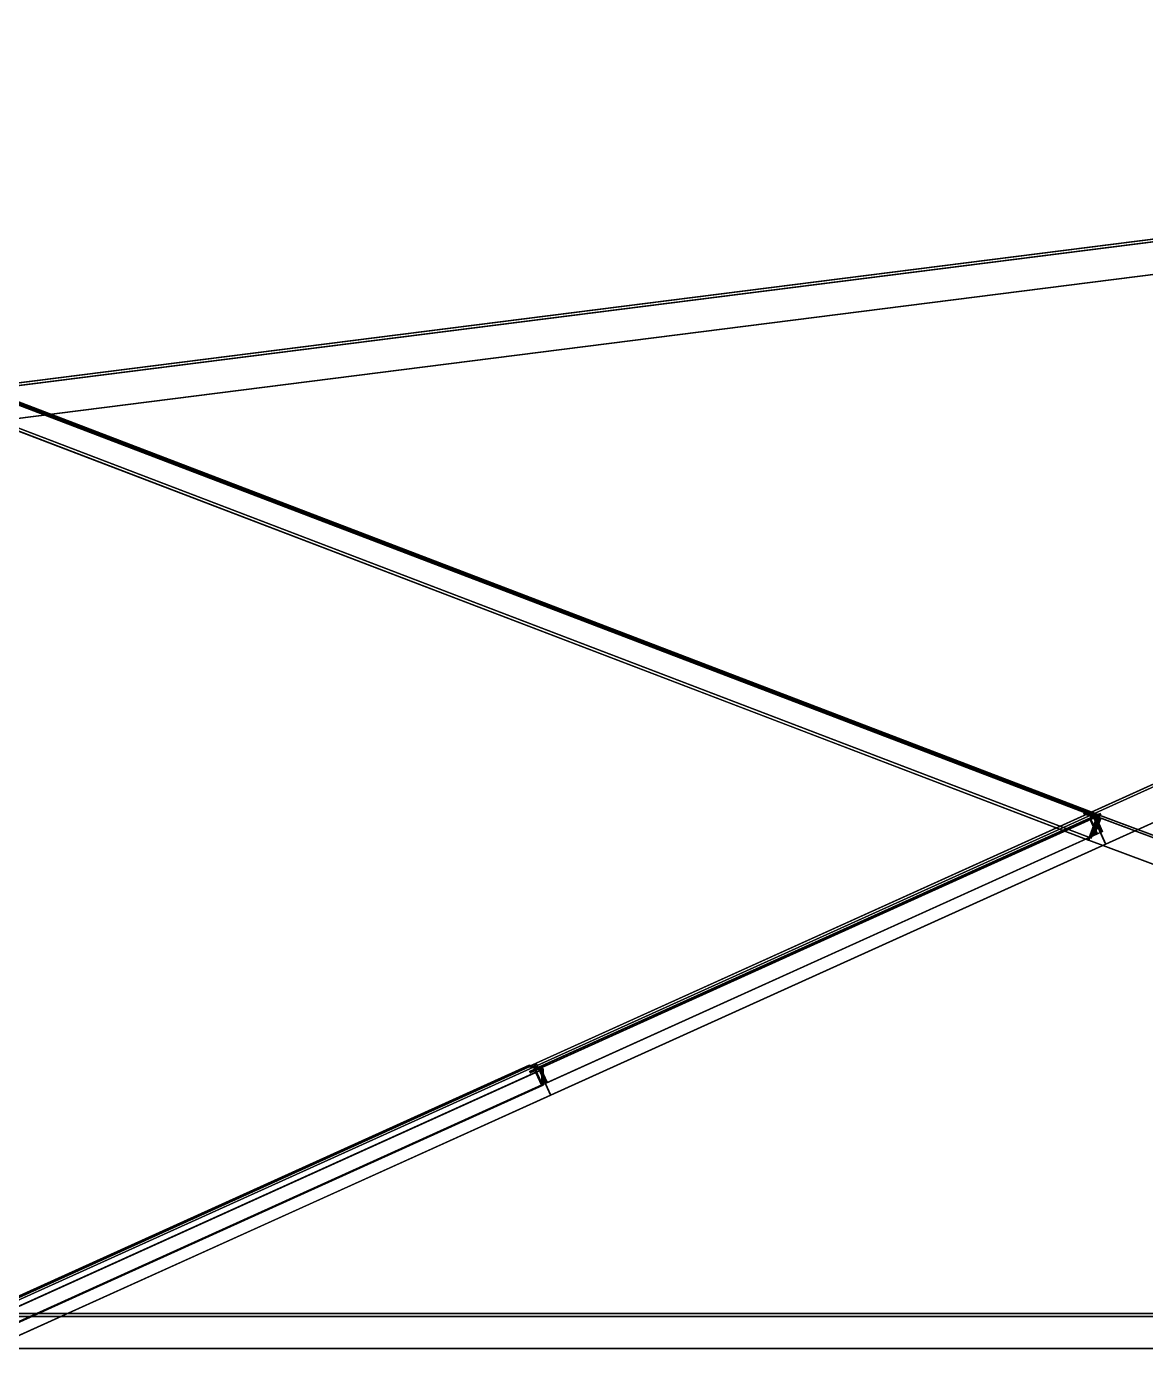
# Model space of a CAD drawing. Extents: x -14.2 to 13.4, y -20.5 to 46.3.
# Drawn here: x 1.409 to 4.278, y 42.935 to 46.325 of the extents above; entities that cross this region are included whole.
import ezdxf

# ---------------------------------------------------------------- set-up
doc = ezdxf.new("R2010")
doc.units = 0

msp = doc.modelspace()

# ---------------------------------------------------------------- linework, layer by layer
at = {"layer": '1', "color": 5}
for points in [[(8.6002, 46.3253, 0.0249), (1.3002, 45.4003, 1.0249), (1.2882, 45.3988, 0.9357), (8.5882, 46.3238, -0.0643)], [(8.5882, 46.3238, 0.0643), (1.2882, 45.3988, -0.9357), (1.3002, 45.4003, -1.0249), (8.6002, 46.3253, -0.0249)], [(8.5882, 46.3238, -0.0643), (1.2882, 45.3988, 0.9357), (1.2891, 45.3918, 0.9357), (8.5891, 46.3168, -0.0643)], [(8.5891, 46.3168, 0.0643), (1.2891, 45.3918, -0.9357), (1.2882, 45.3988, -0.9357), (8.5882, 46.3238, 0.0643)], [(8.5891, 46.3168, -0.0643), (1.2891, 45.3918, 0.9357), (1.3001, 45.3933, 1.0179), (8.6001, 46.3183, 0.0179)], [(8.6001, 46.3183, -0.0179), (1.3001, 45.3933, -1.0179), (1.2891, 45.3918, -0.9357), (8.5891, 46.3168, 0.0643)], [(8.6001, 46.3183, 0.0179), (1.3001, 45.3933, 1.0179), (1.3106, 45.3109, 1.0179), (8.6106, 46.2359, 0.0179)], [(8.6106, 46.2359, -0.0179), (1.3106, 45.3109, -1.0179), (1.3001, 45.3933, -1.0179), (8.6001, 46.3183, -0.0179)], [(8.6115, 46.236, 0.0249), (1.3115, 45.311, 1.0249), (1.3002, 45.4003, 1.0249), (8.6002, 46.3253, 0.0249)], [(8.6002, 46.3253, -0.0249), (1.3002, 45.4003, -1.0249), (1.3115, 45.311, -1.0249), (8.6115, 46.236, -0.0249)], [(8.6106, 46.2359, 0.0179), (1.3106, 45.3109, 1.0179), (1.3115, 45.311, 1.0249), (8.6115, 46.236, 0.0249)], [(8.6115, 46.236, -0.0249), (1.3115, 45.311, -1.0249), (1.3106, 45.3109, -1.0179), (8.6106, 46.2359, -0.0179)], [(1.3094, 45.3925, 1.0196), (4.1564, 44.3045, 0.6296), (4.1314, 44.2391, 0.6296), (1.2844, 45.3271, 1.0196)], [(1.2844, 45.3271, -1.0196), (4.1314, 44.2391, -0.6296), (4.1564, 44.3045, -0.6296), (1.3094, 45.3925, -1.0196)], [(4.1342, 44.3099, -0.6482), (1.2872, 45.3979, 0.9618), (1.2854, 45.3933, 0.9618), (4.1324, 44.3053, -0.6482)], [(4.1324, 44.3053, 0.6482), (1.2854, 45.3933, -0.9618), (1.2872, 45.3979, -0.9618), (4.1342, 44.3099, 0.6482)], [(4.1324, 44.3053, -0.6482), (1.2854, 45.3933, 0.9618), (1.3094, 45.3841, 1.0105), (4.1564, 44.2961, -0.5995)], [(4.1564, 44.2961, 0.5995), (1.3094, 45.3841, -1.0105), (1.2854, 45.3933, -0.9618), (4.1324, 44.3053, 0.6482)], [(4.1604, 44.2999, -0.5951), (1.3134, 45.3879, 1.0149), (1.2872, 45.3979, 0.9618), (4.1342, 44.3099, -0.6482)], [(4.1342, 44.3099, 0.6482), (1.2872, 45.3979, -0.9618), (1.3134, 45.3879, -1.0149), (4.1604, 44.2999, 0.5951)], [(1.2989, 45.3901, 0.9501), (4.1459, 44.3021, 0.5601), (4.1481, 44.3077, 0.5601), (1.3011, 45.3957, 0.9501)], [(1.3011, 45.3957, -0.9501), (4.1481, 44.3077, -0.5601), (4.1459, 44.3021, -0.5601), (1.2989, 45.3901, -0.9501)], [(1.3065, 45.3872, 1.0136), (4.1535, 44.2992, 0.6236), (4.1459, 44.3021, 0.5601), (1.2989, 45.3901, 0.9501)], [(1.2989, 45.3901, -0.9501), (4.1459, 44.3021, -0.5601), (4.1535, 44.2992, -0.6236), (1.3065, 45.3872, -1.0136)], [(1.3011, 45.3957, 0.9501), (4.1481, 44.3077, 0.5601), (4.1564, 44.3045, 0.6296), (1.3094, 45.3925, 1.0196)], [(1.3094, 45.3925, -1.0196), (4.1564, 44.3045, -0.6296), (4.1481, 44.3077, -0.5601), (1.3011, 45.3957, -0.9501)], [(1.2837, 45.3274, 1.0136), (4.1307, 44.2394, 0.6236), (4.1535, 44.2992, 0.6236), (1.3065, 45.3872, 1.0136)], [(1.3065, 45.3872, -1.0136), (4.1535, 44.2992, -0.6236), (4.1307, 44.2394, -0.6236), (1.2837, 45.3274, -1.0136)], [(4.1564, 44.2961, -0.5995), (1.3094, 45.3841, 1.0105), (1.2898, 45.3327, 1.0105), (4.1368, 44.2447, -0.5995)], [(4.1368, 44.2447, 0.5995), (1.2898, 45.3327, -1.0105), (1.3094, 45.3841, -1.0105), (4.1564, 44.2961, 0.5995)], [(4.1389, 44.2439, -0.5951), (1.2919, 45.3319, 1.0149), (1.3134, 45.3879, 1.0149), (4.1604, 44.2999, -0.5951)], [(4.1604, 44.2999, 0.5951), (1.3134, 45.3879, -1.0149), (1.2919, 45.3319, -1.0149), (4.1389, 44.2439, 0.5951)], [(1.2844, 45.3271, 1.0196), (4.1314, 44.2391, 0.6296), (4.1307, 44.2394, 0.6236), (1.2837, 45.3274, 1.0136)], [(1.2837, 45.3274, -1.0136), (4.1307, 44.2394, -0.6236), (4.1314, 44.2391, -0.6296), (1.2844, 45.3271, -1.0196)], [(4.1368, 44.2447, -0.5995), (1.2898, 45.3327, 1.0105), (1.2919, 45.3319, 1.0149), (4.1389, 44.2439, -0.5951)], [(4.1389, 44.2439, 0.5951), (1.2919, 45.3319, -1.0149), (1.2898, 45.3327, -1.0105), (4.1368, 44.2447, 0.5995)], [(2.738, 43.664, -0.8289), (4.1615, 44.3075, 0.5861), (4.134, 44.2951, 0.6194), (2.7105, 43.6516, -0.7956)], [(2.7396, 43.6604, -0.8289), (4.1631, 44.3039, 0.5861), (4.1615, 44.3075, 0.5861), (2.738, 43.664, -0.8289)], [(4.12, 44.3067, 0.61), (4.12, 44.3067, -0.61), (4.1214, 44.3104, -0.61), (4.1214, 44.3104, 0.61)], [(4.1634, 44.2943, 0.61), (4.1214, 44.3104, 0.61), (4.12, 44.3067, 0.61)], [(4.1634, 44.2943, -0.61), (4.1214, 44.3104, -0.61), (4.12, 44.3067, -0.61)], [(4.1583, 44.292, 0.61), (4.1583, 44.292, -0.61), (4.12, 44.3067, -0.61), (4.12, 44.3067, 0.61)], [(4.1634, 44.2943, 0.61), (4.12, 44.3067, 0.61), (4.1583, 44.292, 0.61)], [(4.1634, 44.2943, -0.61), (4.12, 44.3067, -0.61), (4.1583, 44.292, -0.61)], [(4.1214, 44.3104, 0.61), (4.1214, 44.3104, -0.61), (4.1634, 44.2943, -0.61), (4.1634, 44.2943, 0.61)], [(4.1604, 44.2999, -0.5951), (4.1324, 44.3053, -0.6482), (4.1342, 44.3099, -0.6482)], [(4.1604, 44.2999, 0.5951), (4.1342, 44.3099, 0.6482), (4.1324, 44.3053, 0.6482)], [(4.1604, 44.2999, -0.5951), (4.1564, 44.2961, -0.5995), (4.1324, 44.3053, -0.6482)], [(4.1604, 44.2999, 0.5951), (4.1324, 44.3053, 0.6482), (4.1564, 44.2961, 0.5995)], [(4.134, 44.2951, 0.6194), (4.1615, 44.3075, 0.5861), (4.1631, 44.3039, 0.5861)], [(4.1441, 44.3028, 0.5604), (7.5971, 43.0158, -0.0496), (7.5992, 43.0214, -0.0496), (4.1462, 44.3084, 0.5604)], [(4.1569, 44.3043, 0.6295), (4.1462, 44.3084, 0.5604), (4.1441, 44.3028, 0.5604)], [(4.1462, 44.3084, -0.5604), (7.5992, 43.0214, 0.0496), (7.5971, 43.0158, 0.0496), (4.1441, 44.3028, -0.5604)], [(4.1569, 44.3043, -0.6295), (4.1441, 44.3028, -0.5604), (4.1462, 44.3084, -0.5604)], [(4.1564, 44.3045, 0.6296), (4.1481, 44.3077, 0.5601), (4.1459, 44.3021, 0.5601)], [(4.1564, 44.3045, -0.6296), (4.1459, 44.3021, -0.5601), (4.1481, 44.3077, -0.5601)], [(4.1462, 44.3084, 0.5604), (7.5992, 43.0214, -0.0496), (7.6099, 43.0173, 0.0195), (4.1569, 44.3043, 0.6295)], [(4.1569, 44.3043, -0.6295), (7.6099, 43.0173, -0.0195), (7.5992, 43.0214, 0.0496), (4.1462, 44.3084, -0.5604)], [(2.6985, 43.6462, 0.7811), (4.122, 44.2897, -0.6339), (4.1495, 44.3021, -0.6006), (2.726, 43.6586, 0.8144)], [(2.7002, 43.6425, 0.7811), (4.1237, 44.286, -0.6339), (4.122, 44.2897, -0.6339), (2.6985, 43.6462, 0.7811)], [(2.7252, 43.6539, 0.8115), (4.1487, 44.2974, -0.6035), (4.1237, 44.286, -0.6339), (2.7002, 43.6425, 0.7811)], [(2.7105, 43.6516, -0.7956), (4.134, 44.2951, 0.6194), (4.1525, 44.2541, 0.6194), (2.729, 43.6106, -0.7956)], [(2.7146, 43.649, -0.7985), (4.1381, 44.2925, 0.6165), (4.1631, 44.3039, 0.5861), (2.7396, 43.6604, -0.8289)], [(2.7315, 43.6117, -0.7985), (4.155, 44.2552, 0.6165), (4.1381, 44.2925, 0.6165), (2.7146, 43.649, -0.7985)], [(2.7421, 43.6165, 0.8115), (4.1656, 44.26, -0.6035), (4.1487, 44.2974, -0.6035), (2.7252, 43.6539, 0.8115)], [(2.726, 43.6586, 0.8144), (4.1495, 44.3021, -0.6006), (4.1681, 44.2611, -0.6006), (2.7446, 43.6176, 0.8144)], [(4.1495, 44.3021, -0.6006), (4.122, 44.2897, -0.6339), (4.1237, 44.286, -0.6339)], [(4.1495, 44.3021, -0.6006), (4.1237, 44.286, -0.6339), (4.1487, 44.2974, -0.6035)], [(4.1564, 44.3045, 0.6296), (4.1535, 44.2992, 0.6236), (4.1307, 44.2394, 0.6236)], [(4.1564, 44.3045, 0.6296), (4.1307, 44.2394, 0.6236), (4.1314, 44.2391, 0.6296)], [(4.1564, 44.3045, -0.6296), (4.1314, 44.2391, -0.6296), (4.1307, 44.2394, -0.6236)], [(4.1564, 44.3045, -0.6296), (4.1307, 44.2394, -0.6236), (4.1535, 44.2992, -0.6236)], [(4.1569, 44.3043, 0.6295), (4.1539, 44.2991, 0.6236), (4.1315, 44.2391, 0.6235)], [(4.1569, 44.3043, 0.6295), (4.1315, 44.2391, 0.6235), (4.1324, 44.2387, 0.6294)], [(4.1569, 44.3043, -0.6295), (4.1324, 44.2387, -0.6294), (4.1315, 44.2391, -0.6235)], [(4.1569, 44.3043, -0.6295), (4.1315, 44.2391, -0.6235), (4.1539, 44.2991, -0.6235)], [(4.1315, 44.2391, 0.6235), (7.5845, 42.9521, 0.0135), (7.6069, 43.0121, 0.0136), (4.1539, 44.2991, 0.6236)], [(4.1539, 44.2991, -0.6235), (7.6069, 43.0121, -0.0135), (7.5845, 42.9521, -0.0135), (4.1315, 44.2391, -0.6235)], [(4.1569, 44.3043, 0.6295), (7.6099, 43.0173, 0.0195), (7.5854, 42.9517, 0.0194), (4.1324, 44.2387, 0.6294)], [(4.1324, 44.2387, -0.6294), (7.5854, 42.9517, -0.0194), (7.6099, 43.0173, -0.0195), (4.1569, 44.3043, -0.6295)], [(4.134, 44.2951, 0.6194), (4.1631, 44.3039, 0.5861), (4.1381, 44.2925, 0.6165)], [(4.134, 44.2951, 0.6194), (4.1381, 44.2925, 0.6165), (4.155, 44.2552, 0.6165)], [(4.134, 44.2951, 0.6194), (4.155, 44.2552, 0.6165), (4.1525, 44.2541, 0.6194)], [(4.1604, 44.2999, -0.5951), (4.1389, 44.2439, -0.5951), (4.1368, 44.2447, -0.5995)], [(4.1604, 44.2999, -0.5951), (4.1368, 44.2447, -0.5995), (4.1564, 44.2961, -0.5995)], [(4.1604, 44.2999, 0.5951), (4.1564, 44.2961, 0.5995), (4.1368, 44.2447, 0.5995)], [(4.1604, 44.2999, 0.5951), (4.1368, 44.2447, 0.5995), (4.1389, 44.2439, 0.5951)], [(4.1634, 44.2943, 0.61), (4.1583, 44.292, 0.61), (4.1436, 44.2537, 0.61)], [(4.1634, 44.2943, 0.61), (4.1436, 44.2537, 0.61), (4.1474, 44.2523, 0.61)], [(4.1634, 44.2943, -0.61), (4.1583, 44.292, -0.61), (4.1436, 44.2537, -0.61)], [(4.1634, 44.2943, -0.61), (4.1436, 44.2537, -0.61), (4.1474, 44.2523, -0.61)], [(4.1436, 44.2537, 0.61), (4.1436, 44.2537, -0.61), (4.1583, 44.292, -0.61), (4.1583, 44.292, 0.61)], [(4.1569, 44.3043, 0.6295), (4.1441, 44.3028, 0.5604), (4.1539, 44.2991, 0.6236)], [(4.1569, 44.3043, -0.6295), (4.1539, 44.2991, -0.6235), (4.1441, 44.3028, -0.5604)], [(4.1539, 44.2991, 0.6236), (7.6069, 43.0121, 0.0136), (7.5971, 43.0158, -0.0496), (4.1441, 44.3028, 0.5604)], [(4.1441, 44.3028, -0.5604), (7.5971, 43.0158, 0.0496), (7.6069, 43.0121, -0.0135), (4.1539, 44.2991, -0.6235)], [(4.1564, 44.3045, 0.6296), (4.1459, 44.3021, 0.5601), (4.1535, 44.2992, 0.6236)], [(4.1564, 44.3045, -0.6296), (4.1535, 44.2992, -0.6236), (4.1459, 44.3021, -0.5601)], [(4.1634, 44.2943, 0.61), (4.1634, 44.2943, -0.61), (4.1474, 44.2523, -0.61), (4.1474, 44.2523, 0.61)], [(4.1495, 44.3021, -0.6006), (4.1487, 44.2974, -0.6035), (4.1656, 44.26, -0.6035)], [(4.1495, 44.3021, -0.6006), (4.1656, 44.26, -0.6035), (4.1681, 44.2611, -0.6006)], [(2.729, 43.6106, -0.7956), (4.1525, 44.2541, 0.6194), (4.155, 44.2552, 0.6165), (2.7315, 43.6117, -0.7985)], [(2.7446, 43.6176, 0.8144), (4.1681, 44.2611, -0.6006), (4.1656, 44.26, -0.6035), (2.7421, 43.6165, 0.8115)], [(4.1324, 44.2387, 0.6294), (7.5854, 42.9517, 0.0194), (7.5845, 42.9521, 0.0135), (4.1315, 44.2391, 0.6235)], [(4.1315, 44.2391, -0.6235), (7.5845, 42.9521, -0.0135), (7.5854, 42.9517, -0.0194), (4.1324, 44.2387, -0.6294)], [(4.1474, 44.2523, 0.61), (4.1474, 44.2523, -0.61), (4.1436, 44.2537, -0.61), (4.1436, 44.2537, 0.61)], [(1.2741, 43.0185, 0.9861), (2.6976, 43.662, -0.8189), (2.7337, 43.6529, -0.7936), (1.3102, 43.0094, 1.0114)], [(1.2741, 43.0147, 0.9848), (2.6976, 43.6582, -0.8202), (2.6976, 43.662, -0.8189), (1.2741, 43.0185, 0.9861)], [(1.2741, 43.0185, -0.9861), (2.6976, 43.662, 0.8189), (2.6976, 43.6582, 0.8202), (1.2741, 43.0147, -0.9848)], [(1.3102, 43.0094, -1.0114), (2.7337, 43.6529, 0.7936), (2.6976, 43.662, 0.8189), (1.2741, 43.0185, -0.9861)], [(2.7337, 43.6529, -0.7936), (2.6976, 43.662, -0.8189), (2.6976, 43.6582, -0.8202)], [(2.7337, 43.6529, 0.7936), (2.6976, 43.6582, 0.8202), (2.6976, 43.662, 0.8189)], [(2.7105, 43.6516, -0.7956), (2.738, 43.664, -0.8289), (2.7396, 43.6604, -0.8289)], [(1.307, 43.0065, 1.0078), (2.7305, 43.65, -0.7972), (2.6976, 43.6582, -0.8202), (1.2741, 43.0147, 0.9848)], [(1.2741, 43.0147, -0.9848), (2.6976, 43.6582, 0.8202), (2.7305, 43.65, 0.7972), (1.307, 43.0065, -1.0078)], [(1.307, 42.9679, 0.9941), (2.7305, 43.6114, -0.8109), (2.7305, 43.65, -0.7972), (1.307, 43.0065, 1.0078)], [(1.307, 43.0065, -1.0078), (2.7305, 43.65, 0.7972), (2.7305, 43.6114, 0.8109), (1.307, 42.9679, -0.9941)], [(1.3102, 43.0094, 1.0114), (2.7337, 43.6529, -0.7936), (2.7337, 43.6106, -0.8087), (1.3102, 42.9671, 0.9963)], [(1.3102, 42.9671, -0.9963), (2.7337, 43.6106, 0.8087), (2.7337, 43.6529, 0.7936), (1.3102, 43.0094, -1.0114)], [(2.7337, 43.6529, -0.7936), (2.6976, 43.6582, -0.8202), (2.7305, 43.65, -0.7972)], [(2.7337, 43.6529, 0.7936), (2.7305, 43.65, 0.7972), (2.6976, 43.6582, 0.8202)], [(2.726, 43.6586, 0.8144), (2.6985, 43.6462, 0.7811), (2.7002, 43.6425, 0.7811)], [(2.726, 43.6586, 0.8144), (2.7002, 43.6425, 0.7811), (2.7252, 43.6539, 0.8115)], [(2.7105, 43.6516, -0.7956), (2.7396, 43.6604, -0.8289), (2.7146, 43.649, -0.7985)], [(2.7105, 43.6516, -0.7956), (2.7146, 43.649, -0.7985), (2.7315, 43.6117, -0.7985)], [(2.7105, 43.6516, -0.7956), (2.7315, 43.6117, -0.7985), (2.729, 43.6106, -0.7956)], [(2.726, 43.6586, 0.8144), (2.7252, 43.6539, 0.8115), (2.7421, 43.6165, 0.8115)], [(2.726, 43.6586, 0.8144), (2.7421, 43.6165, 0.8115), (2.7446, 43.6176, 0.8144)], [(2.7337, 43.6529, -0.7936), (2.7305, 43.65, -0.7972), (2.7305, 43.6114, -0.8109)], [(2.7337, 43.6529, -0.7936), (2.7305, 43.6114, -0.8109), (2.7337, 43.6106, -0.8087)], [(2.7337, 43.6529, 0.7936), (2.7337, 43.6106, 0.8087), (2.7305, 43.6114, 0.8109)], [(2.7337, 43.6529, 0.7936), (2.7305, 43.6114, 0.8109), (2.7305, 43.65, 0.7972)], [(1.3102, 42.9671, 0.9963), (2.7337, 43.6106, -0.8087), (2.7305, 43.6114, -0.8109), (1.307, 42.9679, 0.9941)], [(1.307, 42.9679, -0.9941), (2.7305, 43.6114, 0.8109), (2.7337, 43.6106, 0.8087), (1.3102, 42.9671, -0.9963)]]:
    msp.add_3dface(points, dxfattribs=at)
at = {"layer": '1', "color": 3}
for points in [[(8.5925, 46.3241, 0.0249), (4.1395, 44.3111, 0.6349), (4.1293, 44.3066, 0.5456), (8.5823, 46.3196, -0.0644)], [(8.5823, 46.3196, 0.0644), (4.1293, 44.3066, -0.5456), (4.1395, 44.3111, -0.6349), (8.5925, 46.3241, -0.0249)], [(8.5823, 46.3196, -0.0644), (4.1293, 44.3066, 0.5456), (4.1322, 44.3002, 0.5456), (8.5852, 46.3132, -0.0644)], [(8.5852, 46.3132, 0.0644), (4.1322, 44.3002, -0.5456), (4.1293, 44.3066, -0.5456), (8.5823, 46.3196, 0.0644)], [(8.5852, 46.3132, -0.0644), (4.1322, 44.3002, 0.5456), (4.1416, 44.3044, 0.628), (8.5946, 46.3174, 0.018)], [(8.5946, 46.3174, -0.018), (4.1416, 44.3044, -0.628), (4.1322, 44.3002, -0.5456), (8.5852, 46.3132, 0.0644)], [(8.6296, 46.2421, 0.0249), (4.1766, 44.2291, 0.6349), (4.1395, 44.3111, 0.6349), (8.5925, 46.3241, 0.0249)], [(8.5925, 46.3241, -0.0249), (4.1395, 44.3111, -0.6349), (4.1766, 44.2291, -0.6349), (8.6296, 46.2421, -0.0249)], [(8.5946, 46.3174, 0.018), (4.1416, 44.3044, 0.628), (4.1758, 44.2288, 0.628), (8.6288, 46.2418, 0.018)], [(8.6288, 46.2418, -0.018), (4.1758, 44.2288, -0.628), (4.1416, 44.3044, -0.628), (8.5946, 46.3174, -0.018)], [(8.6288, 46.2418, 0.018), (4.1758, 44.2288, 0.628), (4.1766, 44.2291, 0.6349), (8.6296, 46.2421, 0.0249)], [(8.6296, 46.2421, -0.0249), (4.1766, 44.2291, -0.6349), (4.1758, 44.2288, -0.628), (8.6288, 46.2418, -0.018)], [(4.1395, 44.3111, 0.6349), (2.716, 43.6676, 0.8299), (2.7058, 43.6631, 0.7406), (4.1293, 44.3066, 0.5456)], [(4.1293, 44.3066, -0.5456), (2.7058, 43.6631, -0.7406), (2.716, 43.6676, -0.8299), (4.1395, 44.3111, -0.6349)], [(4.1293, 44.3066, 0.5456), (2.7058, 43.6631, 0.7406), (2.7087, 43.6567, 0.7406), (4.1322, 44.3002, 0.5456)], [(4.1322, 44.3002, -0.5456), (2.7087, 43.6567, -0.7406), (2.7058, 43.6631, -0.7406), (4.1293, 44.3066, -0.5456)], [(4.1766, 44.2291, 0.6349), (2.7531, 43.5856, 0.8299), (2.716, 43.6676, 0.8299), (4.1395, 44.3111, 0.6349)], [(4.1395, 44.3111, -0.6349), (2.716, 43.6676, -0.8299), (2.7531, 43.5856, -0.8299), (4.1766, 44.2291, -0.6349)], [(4.1395, 44.3111, 0.6349), (4.1322, 44.3002, 0.5456), (4.1293, 44.3066, 0.5456)], [(4.1395, 44.3111, -0.6349), (4.1293, 44.3066, -0.5456), (4.1322, 44.3002, -0.5456)], [(4.1395, 44.3111, 0.6349), (4.1322, 44.3002, 0.5456), (4.1293, 44.3066, 0.5456)], [(4.1395, 44.3111, -0.6349), (4.1293, 44.3066, -0.5456), (4.1322, 44.3002, -0.5456)], [(4.1395, 44.3111, 0.6349), (4.1416, 44.3044, 0.628), (4.1322, 44.3002, 0.5456)], [(4.1395, 44.3111, -0.6349), (4.1322, 44.3002, -0.5456), (4.1416, 44.3044, -0.628)], [(4.1395, 44.3111, 0.6349), (4.1416, 44.3044, 0.628), (4.1322, 44.3002, 0.5456)], [(4.1395, 44.3111, -0.6349), (4.1322, 44.3002, -0.5456), (4.1416, 44.3044, -0.628)], [(4.1395, 44.3111, 0.6349), (4.1766, 44.2291, 0.6349), (4.1758, 44.2288, 0.628)], [(4.1395, 44.3111, 0.6349), (4.1758, 44.2288, 0.628), (4.1416, 44.3044, 0.628)], [(4.1395, 44.3111, -0.6349), (4.1416, 44.3044, -0.628), (4.1758, 44.2288, -0.628)], [(4.1395, 44.3111, -0.6349), (4.1758, 44.2288, -0.628), (4.1766, 44.2291, -0.6349)], [(4.1395, 44.3111, 0.6349), (4.1766, 44.2291, 0.6349), (4.1758, 44.2288, 0.628)], [(4.1395, 44.3111, 0.6349), (4.1758, 44.2288, 0.628), (4.1416, 44.3044, 0.628)], [(4.1395, 44.3111, -0.6349), (4.1416, 44.3044, -0.628), (4.1758, 44.2288, -0.628)], [(4.1395, 44.3111, -0.6349), (4.1758, 44.2288, -0.628), (4.1766, 44.2291, -0.6349)], [(4.1322, 44.3002, 0.5456), (2.7087, 43.6567, 0.7406), (2.7181, 43.6609, 0.823), (4.1416, 44.3044, 0.628)], [(4.1416, 44.3044, -0.628), (2.7181, 43.6609, -0.823), (2.7087, 43.6567, -0.7406), (4.1322, 44.3002, -0.5456)], [(4.1416, 44.3044, 0.628), (2.7181, 43.6609, 0.823), (2.7523, 43.5853, 0.823), (4.1758, 44.2288, 0.628)], [(4.1758, 44.2288, -0.628), (2.7523, 43.5853, -0.823), (2.7181, 43.6609, -0.823), (4.1416, 44.3044, -0.628)], [(4.1758, 44.2288, 0.628), (2.7523, 43.5853, 0.823), (2.7531, 43.5856, 0.8299), (4.1766, 44.2291, 0.6349)], [(4.1766, 44.2291, -0.6349), (2.7531, 43.5856, -0.8299), (2.7523, 43.5853, -0.823), (4.1758, 44.2288, -0.628)], [(2.716, 43.6676, 0.8299), (1.2925, 43.0241, 1.0249), (1.2823, 43.0196, 0.9356), (2.7058, 43.6631, 0.7406)], [(2.7058, 43.6631, -0.7406), (1.2823, 43.0196, -0.9356), (1.2925, 43.0241, -1.0249), (2.716, 43.6676, -0.8299)], [(2.7058, 43.6631, 0.7406), (1.2823, 43.0196, 0.9356), (1.2852, 43.0132, 0.9356), (2.7087, 43.6567, 0.7406)], [(2.7087, 43.6567, -0.7406), (1.2852, 43.0132, -0.9356), (1.2823, 43.0196, -0.9356), (2.7058, 43.6631, -0.7406)], [(2.7087, 43.6567, 0.7406), (1.2852, 43.0132, 0.9356), (1.2946, 43.0174, 1.018), (2.7181, 43.6609, 0.823)], [(2.7181, 43.6609, -0.823), (1.2946, 43.0174, -1.018), (1.2852, 43.0132, -0.9356), (2.7087, 43.6567, -0.7406)], [(2.7531, 43.5856, 0.8299), (1.3296, 42.9421, 1.0249), (1.2925, 43.0241, 1.0249), (2.716, 43.6676, 0.8299)], [(2.716, 43.6676, -0.8299), (1.2925, 43.0241, -1.0249), (1.3296, 42.9421, -1.0249), (2.7531, 43.5856, -0.8299)], [(2.7181, 43.6609, 0.823), (1.2946, 43.0174, 1.018), (1.3288, 42.9418, 1.018), (2.7523, 43.5853, 0.823)], [(2.7523, 43.5853, -0.823), (1.3288, 42.9418, -1.018), (1.2946, 43.0174, -1.018), (2.7181, 43.6609, -0.823)], [(2.716, 43.6676, 0.8299), (2.7087, 43.6567, 0.7406), (2.7058, 43.6631, 0.7406)], [(2.716, 43.6676, -0.8299), (2.7058, 43.6631, -0.7406), (2.7087, 43.6567, -0.7406)], [(2.716, 43.6676, 0.8299), (2.7087, 43.6567, 0.7406), (2.7058, 43.6631, 0.7406)], [(2.716, 43.6676, -0.8299), (2.7058, 43.6631, -0.7406), (2.7087, 43.6567, -0.7406)], [(2.716, 43.6676, 0.8299), (2.7181, 43.6609, 0.823), (2.7087, 43.6567, 0.7406)], [(2.716, 43.6676, -0.8299), (2.7087, 43.6567, -0.7406), (2.7181, 43.6609, -0.823)], [(2.716, 43.6676, 0.8299), (2.7181, 43.6609, 0.823), (2.7087, 43.6567, 0.7406)], [(2.716, 43.6676, -0.8299), (2.7087, 43.6567, -0.7406), (2.7181, 43.6609, -0.823)], [(2.716, 43.6676, 0.8299), (2.7531, 43.5856, 0.8299), (2.7523, 43.5853, 0.823)], [(2.716, 43.6676, 0.8299), (2.7523, 43.5853, 0.823), (2.7181, 43.6609, 0.823)], [(2.716, 43.6676, -0.8299), (2.7181, 43.6609, -0.823), (2.7523, 43.5853, -0.823)], [(2.716, 43.6676, -0.8299), (2.7523, 43.5853, -0.823), (2.7531, 43.5856, -0.8299)], [(2.716, 43.6676, 0.8299), (2.7531, 43.5856, 0.8299), (2.7523, 43.5853, 0.823)], [(2.716, 43.6676, 0.8299), (2.7523, 43.5853, 0.823), (2.7181, 43.6609, 0.823)], [(2.716, 43.6676, -0.8299), (2.7181, 43.6609, -0.823), (2.7523, 43.5853, -0.823)], [(2.716, 43.6676, -0.8299), (2.7523, 43.5853, -0.823), (2.7531, 43.5856, -0.8299)], [(2.7523, 43.5853, 0.823), (1.3288, 42.9418, 1.018), (1.3296, 42.9421, 1.0249), (2.7531, 43.5856, 0.8299)], [(2.7531, 43.5856, -0.8299), (1.3296, 42.9421, -1.0249), (1.3288, 42.9418, -1.018), (2.7523, 43.5853, -0.823)], [(1.2899, 43.0255, 0.9363), (7.5899, 43.0255, -0.0637), (7.604, 43.0255, 0.0251), (1.304, 43.0255, 1.0251)], [(1.2899, 43.0175, 0.9363), (7.5899, 43.0175, -0.0637), (7.5899, 43.0255, -0.0637), (1.2899, 43.0255, 0.9363)], [(1.2899, 43.0255, -0.9363), (7.5899, 43.0255, 0.0637), (7.5899, 43.0175, 0.0637), (1.2899, 43.0175, -0.9363)], [(1.304, 43.0255, -1.0251), (7.604, 43.0255, -0.0251), (7.5899, 43.0255, 0.0637), (1.2899, 43.0255, -0.9363)], [(1.3027, 43.0175, 1.0172), (7.6027, 43.0175, 0.0172), (7.5899, 43.0175, -0.0637), (1.2899, 43.0175, 0.9363)], [(1.2899, 43.0175, -0.9363), (7.5899, 43.0175, 0.0637), (7.6027, 43.0175, -0.0172), (1.3027, 43.0175, -1.0172)], [(1.3027, 42.9355, 1.0172), (7.6027, 42.9355, 0.0172), (7.6027, 43.0175, 0.0172), (1.3027, 43.0175, 1.0172)], [(1.3027, 43.0175, -1.0172), (7.6027, 43.0175, -0.0172), (7.6027, 42.9355, -0.0172), (1.3027, 42.9355, -1.0172)], [(1.304, 43.0255, 1.0251), (7.604, 43.0255, 0.0251), (7.604, 42.9355, 0.0251), (1.304, 42.9355, 1.0251)], [(1.304, 42.9355, -1.0251), (7.604, 42.9355, -0.0251), (7.604, 43.0255, -0.0251), (1.304, 43.0255, -1.0251)], [(1.304, 42.9355, 1.0251), (7.604, 42.9355, 0.0251), (7.6027, 42.9355, 0.0172), (1.3027, 42.9355, 1.0172)], [(1.3027, 42.9355, -1.0172), (7.6027, 42.9355, -0.0172), (7.604, 42.9355, -0.0251), (1.304, 42.9355, -1.0251)]]:
    msp.add_3dface(points, dxfattribs=at)

doc.saveas('drawing.dxf')
